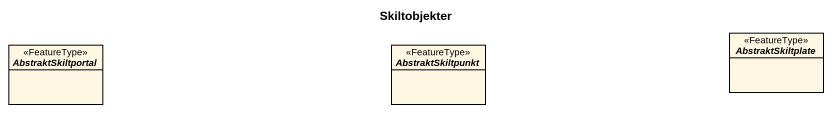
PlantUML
@startuml
title Skiltobjekter
hide circle
hide empty members
abstract class AbstraktSkiltplate <<FeatureType>>
abstract class AbstraktSkiltportal <<FeatureType>>
abstract class AbstraktSkiltpunkt <<FeatureType>>
@enduml
